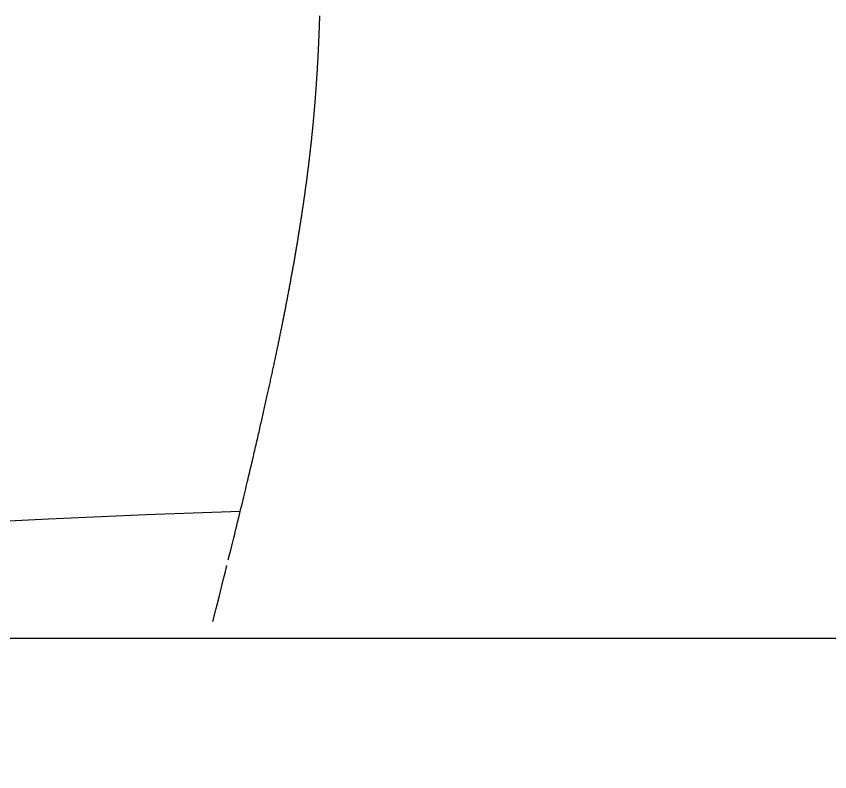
# Model space of a CAD drawing. Header units: millimetres. Extents: x -8855 to 105318, y -17958 to 67465.
# Drawn here: x 62413.1 to 62558.8, y 46369.7 to 46505 of the extents above; entities that cross this region are included whole.
import ezdxf

# ---------------------------------------------------------------- set-up
doc = ezdxf.new("R2010")
doc.units = ezdxf.units.MM
doc.header["$LTSCALE"] = 25

msp = doc.modelspace()

# ---------------------------------------------------------------- linework, layer by layer
msp.add_line((62272.75402, 46393.62961), (63502.62541, 46393.62961))
for points in [[(62451.08885, 46407.65002), (62451.31094, 46408.54636), (62451.51701, 46409.3791), (62451.70989, 46410.15945), (62451.89103, 46410.89331), (62452.06191, 46411.58659), (62452.22401, 46412.24521), (62452.37879, 46412.87506), (62452.52773, 46413.48207), (62452.6723, 46414.07214), (62452.81373, 46414.65023), (62452.95231, 46415.2175), (62453.0881, 46415.77416), (62453.22116, 46416.32043), (62453.35154, 46416.85651), (62453.47929, 46417.38261), (62453.60448, 46417.89894), (62453.72715, 46418.40572), (62453.84736, 46418.90316), (62453.96518, 46419.39146), (62454.08065, 46419.87085), (62454.19382, 46420.34152), (62454.30476, 46420.80368), (62454.41353, 46421.25756), (62454.52016, 46421.70336), (62454.62473, 46422.1413), (62454.72729, 46422.57157), (62454.82789, 46422.9944), (62454.92658, 46423.40999), (62455.02343, 46423.81855), (62455.11849, 46424.2203), (62455.21181, 46424.61545), (62455.30345, 46425.0042), (62455.39347, 46425.38678), (62455.48192, 46425.76338), (62455.56885, 46426.13422), (62455.65433, 46426.4995), (62455.7384, 46426.85945), (62455.82113, 46427.21428), (62455.90256, 46427.56418), (62455.98276, 46427.90938), (62456.06178, 46428.25008), (62456.13967, 46428.58649), (62456.21649, 46428.91879), (62456.29227, 46429.24718), (62456.36708, 46429.57182), (62456.44094, 46429.8929), (62456.51392, 46430.2106), (62456.58606, 46430.5251), (62456.65741, 46430.83659), (62456.72801, 46431.14522), (62456.79788, 46431.45108), (62456.86704, 46431.75422), (62456.9355, 46432.05472), (62457.00328, 46432.35263), (62457.07039, 46432.64802), (62457.13686, 46432.94096), (62457.20269, 46433.23149), (62457.2679, 46433.51969), (62457.3325, 46433.80558), (62457.3965, 46434.08921), (62457.45991, 46434.37061), (62457.52273, 46434.6498), (62457.58497, 46434.92683), (62457.64665, 46435.20172), (62457.70775, 46435.47451), (62457.76831, 46435.74523), (62457.82832, 46436.01391), (62457.88779, 46436.2806), (62457.94673, 46436.54531), (62458.00514, 46436.80809), (62458.06304, 46437.06897), (62458.12044, 46437.32797), (62458.17733, 46437.58514), (62458.23374, 46437.84051), (62458.28966, 46438.09411), (62458.3451, 46438.34597), (62458.40008, 46438.59613), (62458.45459, 46438.84462), (62458.50866, 46439.09147), (62458.56228, 46439.33672), (62458.61547, 46439.58039), (62458.66823, 46439.82253), (62458.72056, 46440.06316), (62458.77249, 46440.30233), (62458.82401, 46440.54005), (62458.87514, 46440.77637), (62458.92587, 46441.01132), (62458.97623, 46441.24493), (62459.02621, 46441.47724), (62459.07583, 46441.70827), (62459.12509, 46441.93806), (62459.17401, 46442.16665), (62459.22258, 46442.39407), (62459.27082, 46442.62034), (62459.31873, 46442.84552), (62459.36633, 46443.06961), (62459.41361, 46443.29267), (62459.4606, 46443.51472), (62459.50729, 46443.7358), (62459.55369, 46443.95593), (62459.59982, 46444.17516), (62459.64568, 46444.39352), (62459.69128, 46444.61103), (62459.73662, 46444.82774), (62459.78172, 46445.04367), (62459.82657, 46445.25886), (62459.8712, 46445.47334), (62459.9156, 46445.68713), (62459.95978, 46445.90027), (62460.00375, 46446.11277), (62460.04752, 46446.32467), (62460.09109, 46446.536), (62460.13446, 46446.74678), (62460.17765, 46446.95704), (62460.22066, 46447.16679), (62460.26348, 46447.37603), (62460.30613, 46447.58478), (62460.34859, 46447.79303), (62460.39088, 46448.0008), (62460.433, 46448.20809), (62460.47494, 46448.4149), (62460.51671, 46448.62125), (62460.5583, 46448.82714), (62460.59973, 46449.03256), (62460.64098, 46449.23752), (62460.68207, 46449.44202), (62460.72298, 46449.64606), (62460.76373, 46449.84965), (62460.8043, 46450.05277), (62460.84471, 46450.25544), (62460.88495, 46450.45766), (62460.92502, 46450.65943), (62460.96492, 46450.86074), (62461.00465, 46451.0616), (62461.04422, 46451.26202), (62461.08362, 46451.46199), (62461.12286, 46451.66151), (62461.16193, 46451.86058), (62461.20083, 46452.05921), (62461.23957, 46452.2574), (62461.27815, 46452.45515), (62461.31656, 46452.65246), (62461.3548, 46452.84933), (62461.39289, 46453.04576), (62461.43081, 46453.24176), (62461.46856, 46453.43732), (62461.50616, 46453.63245), (62461.54359, 46453.82714), (62461.58086, 46454.02141), (62461.61797, 46454.21524), (62461.65492, 46454.40865), (62461.69171, 46454.60163), (62461.72834, 46454.79418), (62461.76481, 46454.98631), (62461.80112, 46455.17802), (62461.83727, 46455.36931), (62461.87326, 46455.56017), (62461.9091, 46455.75062), (62461.94477, 46455.94064), (62461.98029, 46456.13025), (62462.01565, 46456.31945), (62462.05086, 46456.50823), (62462.08591, 46456.69659), (62462.1208, 46456.88455), (62462.15554, 46457.0721), (62462.19013, 46457.25923), (62462.22455, 46457.44596), (62462.25883, 46457.63228), (62462.29295, 46457.8182), (62462.32692, 46458.00371), (62462.36073, 46458.18882), (62462.39439, 46458.37353), (62462.4279, 46458.55784), (62462.46126, 46458.74175), (62462.49446, 46458.92527), (62462.52752, 46459.10838), (62462.56042, 46459.2911), (62462.59317, 46459.47343), (62462.62578, 46459.65537), (62462.65823, 46459.83691), (62462.69053, 46460.01807), (62462.72269, 46460.19883), (62462.7547, 46460.37921), (62462.78656, 46460.5592), (62462.81827, 46460.73881), (62462.84983, 46460.91804), (62462.88125, 46461.09688), (62462.91252, 46461.27534), (62462.94364, 46461.45343), (62462.97462, 46461.63113), (62463.00545, 46461.80846), (62463.03614, 46461.98541), (62463.06668, 46462.16199), (62463.09708, 46462.33819), (62463.12734, 46462.51402), (62463.15745, 46462.68948), (62463.18742, 46462.86458), (62463.21724, 46463.0393), (62463.24692, 46463.21366), (62463.27647, 46463.38765), (62463.30587, 46463.56128), (62463.33512, 46463.73455), (62463.36424, 46463.90745), (62463.39322, 46464.07999), (62463.42206, 46464.25218), (62463.45075, 46464.42401), (62463.47931, 46464.59548), (62463.50773, 46464.76659), (62463.53601, 46464.93736), (62463.56416, 46465.10776), (62463.59216, 46465.27782), (62463.62003, 46465.44753), (62463.64776, 46465.61689), (62463.67535, 46465.7859), (62463.70281, 46465.95457), (62463.73013, 46466.12289), (62463.75732, 46466.29087), (62463.78437, 46466.4585), (62463.81129, 46466.62579), (62463.83807, 46466.79275), (62463.86472, 46466.95937), (62463.89124, 46467.12564), (62463.91762, 46467.29159), (62463.94387, 46467.4572), (62463.96999, 46467.62247), (62463.99597, 46467.78741), (62464.02183, 46467.95203), (62464.04755, 46468.11631), (62464.07314, 46468.28026), (62464.0986, 46468.44389), (62464.12393, 46468.60719), (62464.14914, 46468.77017), (62464.17421, 46468.93283), (62464.19915, 46469.09516), (62464.22397, 46469.25717), (62464.24865, 46469.41887), (62464.27321, 46469.58024), (62464.29765, 46469.7413), (62464.32195, 46469.90205), (62464.34613, 46470.06248), (62464.37018, 46470.22259), (62464.39411, 46470.3824), (62464.41791, 46470.54189), (62464.44158, 46470.70108), (62464.46514, 46470.85996), (62464.48856, 46471.01853), (62464.51187, 46471.1768), (62464.53504, 46471.33476), (62464.5581, 46471.49242), (62464.58104, 46471.64978), (62464.60385, 46471.80685), (62464.62654, 46471.96361), (62464.6491, 46472.12007), (62464.67155, 46472.27624), (62464.69388, 46472.43211), (62464.71608, 46472.58769), (62464.73817, 46472.74298), (62464.76013, 46472.89798), (62464.78198, 46473.05268), (62464.80371, 46473.2071), (62464.82532, 46473.36124), (62464.84681, 46473.51508), (62464.86818, 46473.66864), (62464.88944, 46473.82192), (62464.91058, 46473.97492), (62464.9316, 46474.12763), (62464.9525, 46474.28007), (62464.97329, 46474.43223), (62464.99397, 46474.58411), (62465.01453, 46474.73572), (62465.03497, 46474.88705), (62465.05531, 46475.03811), (62465.07552, 46475.1889), (62465.09563, 46475.33941), (62465.11562, 46475.48966), (62465.13549, 46475.63964), (62465.15526, 46475.78935), (62465.17491, 46475.9388), (62465.19445, 46476.08799), (62465.21389, 46476.23691), (62465.23321, 46476.38557), (62465.25241, 46476.53397), (62465.27151, 46476.68211), (62465.2905, 46476.82999), (62465.30938, 46476.97762), (62465.32816, 46477.125), (62465.34682, 46477.27211), (62465.36537, 46477.41898), (62465.38382, 46477.5656), (62465.40216, 46477.71196), (62465.42039, 46477.85808), (62465.43852, 46478.00395), (62465.45654, 46478.14957), (62465.47445, 46478.29495), (62465.49226, 46478.44009), (62465.50997, 46478.58498), (62465.52757, 46478.72964), (62465.54506, 46478.87405), (62465.56245, 46479.01822), (62465.57974, 46479.16216), (62465.59692, 46479.30587), (62465.614, 46479.44933), (62465.63098, 46479.59257), (62465.64786, 46479.73557), (62465.66464, 46479.87834), (62465.68131, 46480.02089), (62465.69788, 46480.1632), (62465.71436, 46480.30529), (62465.73073, 46480.44715), (62465.747, 46480.58879), (62465.76318, 46480.73021), (62465.77925, 46480.8714), (62465.79523, 46481.01238), (62465.81111, 46481.15313), (62465.82689, 46481.29367), (62465.84257, 46481.43399), (62465.85816, 46481.5741), (62465.87365, 46481.71399), (62465.88904, 46481.85367), (62465.90434, 46481.99314), (62465.91955, 46482.1324), (62465.93465, 46482.27145), (62465.94967, 46482.41029), (62465.96458, 46482.54893), (62465.97941, 46482.68736), (62465.99414, 46482.82558), (62466.00878, 46482.96361), (62466.02332, 46483.10143), (62466.03778, 46483.23906), (62466.05214, 46483.37648), (62466.06641, 46483.51371), (62466.08059, 46483.65075), (62466.09467, 46483.78758), (62466.10867, 46483.92423), (62466.12258, 46484.06068), (62466.13639, 46484.19695), (62466.15012, 46484.33302), (62466.16376, 46484.4689), (62466.17731, 46484.6046), (62466.19077, 46484.74011), (62466.20415, 46484.87544), (62466.21744, 46485.01059), (62466.23064, 46485.14555), (62466.24375, 46485.28033), (62466.25678, 46485.41493), (62466.26972, 46485.54936), (62466.28258, 46485.68361), (62466.29535, 46485.81768), (62466.30803, 46485.95158), (62466.32064, 46486.08531), (62466.33315, 46486.21886), (62466.34559, 46486.35225), (62466.35794, 46486.48546), (62466.37021, 46486.61851), (62466.3824, 46486.7514), (62466.3945, 46486.88411), (62466.40652, 46487.01667), (62466.41847, 46487.14906), (62466.43033, 46487.28129), (62466.44211, 46487.41336), (62466.45381, 46487.54527), (62466.46543, 46487.67702), (62466.47697, 46487.80862), (62466.48843, 46487.94006), (62466.49982, 46488.07135), (62466.51112, 46488.20249), (62466.52235, 46488.33347), (62466.5335, 46488.46431), (62466.54458, 46488.595), (62466.55557, 46488.72553), (62466.5665, 46488.85593), (62466.57734, 46488.98618), (62466.58811, 46489.11628), (62466.5988, 46489.24624), (62466.60942, 46489.37606), (62466.61997, 46489.50574), (62466.63044, 46489.63528), (62466.64084, 46489.76468), (62466.65116, 46489.89395), (62466.66141, 46490.02308), (62466.67159, 46490.15207), (62466.6817, 46490.28093), (62466.69173, 46490.40965), (62466.70169, 46490.53825), (62466.71158, 46490.66671), (62466.7214, 46490.79504), (62466.73115, 46490.92325), (62466.74083, 46491.05132), (62466.75044, 46491.17928), (62466.75998, 46491.3071), (62466.76946, 46491.4348), (62466.77886, 46491.56238), (62466.78819, 46491.68984), (62466.79746, 46491.81717), (62466.80666, 46491.94439), (62466.81579, 46492.07148), (62466.82485, 46492.19846), (62466.83385, 46492.32532), (62466.84278, 46492.45207), (62466.85165, 46492.5787), (62466.86045, 46492.70522), (62466.86919, 46492.83163), (62466.87786, 46492.95792), (62466.88646, 46493.08411), (62466.895, 46493.21018), (62466.90348, 46493.33615), (62466.9119, 46493.46201), (62466.92025, 46493.58777), (62466.92854, 46493.71342), (62466.93677, 46493.83896), (62466.94493, 46493.96441), (62466.95304, 46494.08975), (62466.96108, 46494.21499), (62466.96906, 46494.34014), (62466.97698, 46494.46518), (62466.98484, 46494.59013), (62466.99265, 46494.71498), (62467.00039, 46494.83974), (62467.00807, 46494.9644), (62467.0157, 46495.08897), (62467.02326, 46495.21345), (62467.03077, 46495.33784), (62467.03822, 46495.46214), (62467.04561, 46495.58635), (62467.05295, 46495.71047), (62467.06023, 46495.83451), (62467.06745, 46495.95846), (62467.07462, 46496.08233), (62467.08173, 46496.20611), (62467.08879, 46496.32982), (62467.09579, 46496.45344), (62467.10274, 46496.57698), (62467.10964, 46496.70044), (62467.11648, 46496.82382), (62467.12326, 46496.94712), (62467.13, 46497.07035), (62467.13668, 46497.1935), (62467.1433, 46497.31657), (62467.14988, 46497.43956), (62467.1564, 46497.56248), (62467.16287, 46497.68533), (62467.16929, 46497.80809), (62467.17566, 46497.93079), (62467.18198, 46498.05341), (62467.18824, 46498.17595), (62467.19446, 46498.29842), (62467.20063, 46498.42082), (62467.20674, 46498.54315), (62467.21281, 46498.6654), (62467.21882, 46498.78758), (62467.22479, 46498.90968), (62467.23071, 46499.03172), (62467.23657, 46499.15368), (62467.24239, 46499.27557), (62467.24817, 46499.39739), (62467.25389, 46499.51914), (62467.25957, 46499.64081), (62467.26519, 46499.76242), (62467.27078, 46499.88396), (62467.27631, 46500.00542), (62467.2818, 46500.12682), (62467.28724, 46500.24815), (62467.29263, 46500.36941), (62467.29798, 46500.4906), (62467.30328, 46500.61173), (62467.30854, 46500.73278), (62467.31375, 46500.85377), (62467.31892, 46500.97469), (62467.32404, 46501.09554), (62467.32912, 46501.21633), (62467.33415, 46501.33705), (62467.33914, 46501.4577), (62467.34409, 46501.57829), (62467.34899, 46501.69881), (62467.35385, 46501.81927), (62467.35866, 46501.93966), (62467.36344, 46502.05999), (62467.36817, 46502.18025), (62467.37286, 46502.30045), (62467.3775, 46502.42059), (62467.38211, 46502.54066), (62467.38667, 46502.66067), (62467.3912, 46502.78061), (62467.39568, 46502.90049), (62467.40012, 46503.02032), (62467.40452, 46503.14007), (62467.40888, 46503.25977), (62467.4132, 46503.37941), (62467.41748, 46503.49898), (62467.42172, 46503.61849), (62467.42592, 46503.73795), (62467.43009, 46503.85734), (62467.43421, 46503.97667), (62467.4383, 46504.09595), (62467.44234, 46504.21516), (62467.44635, 46504.33432), (62467.45033, 46504.45341), (62467.45426, 46504.57245), (62467.45816, 46504.69143), (62467.46202, 46504.81035), (62467.46585, 46504.92921), (62467.46963, 46505.04801)], [(61456.2023, 46384.08656), (61529.83703, 46379.1743), (61603.25744, 46374.75435), (61676.42066, 46371.4046), (61749.28383, 46369.70297), (61821.67405, 46370.06476), (61892.89834, 46372.25483), (61962.1337, 46375.8754), (62028.55713, 46380.52871), (62091.34561, 46385.817), (62149.67614, 46391.34252), (62202.72571, 46396.70749), (62249.67131, 46401.51415), (62289.97608, 46405.45113), (62324.24765, 46408.55254), (62353.3798, 46410.93891), (62378.26632, 46412.73074), (62399.80096, 46414.04853), (62418.87752, 46415.0128), (62436.38976, 46415.74406), (62453.23147, 46416.36282)], [(62448.3251, 46396.57583), (62448.916, 46398.93605), (62449.4257, 46400.97403), (62449.8637, 46402.72748), (62450.23952, 46404.2341), (62450.56264, 46405.53159), (62450.84259, 46406.65766)]]:
    msp.add_lwpolyline(points)

doc.saveas('drawing.dxf')
